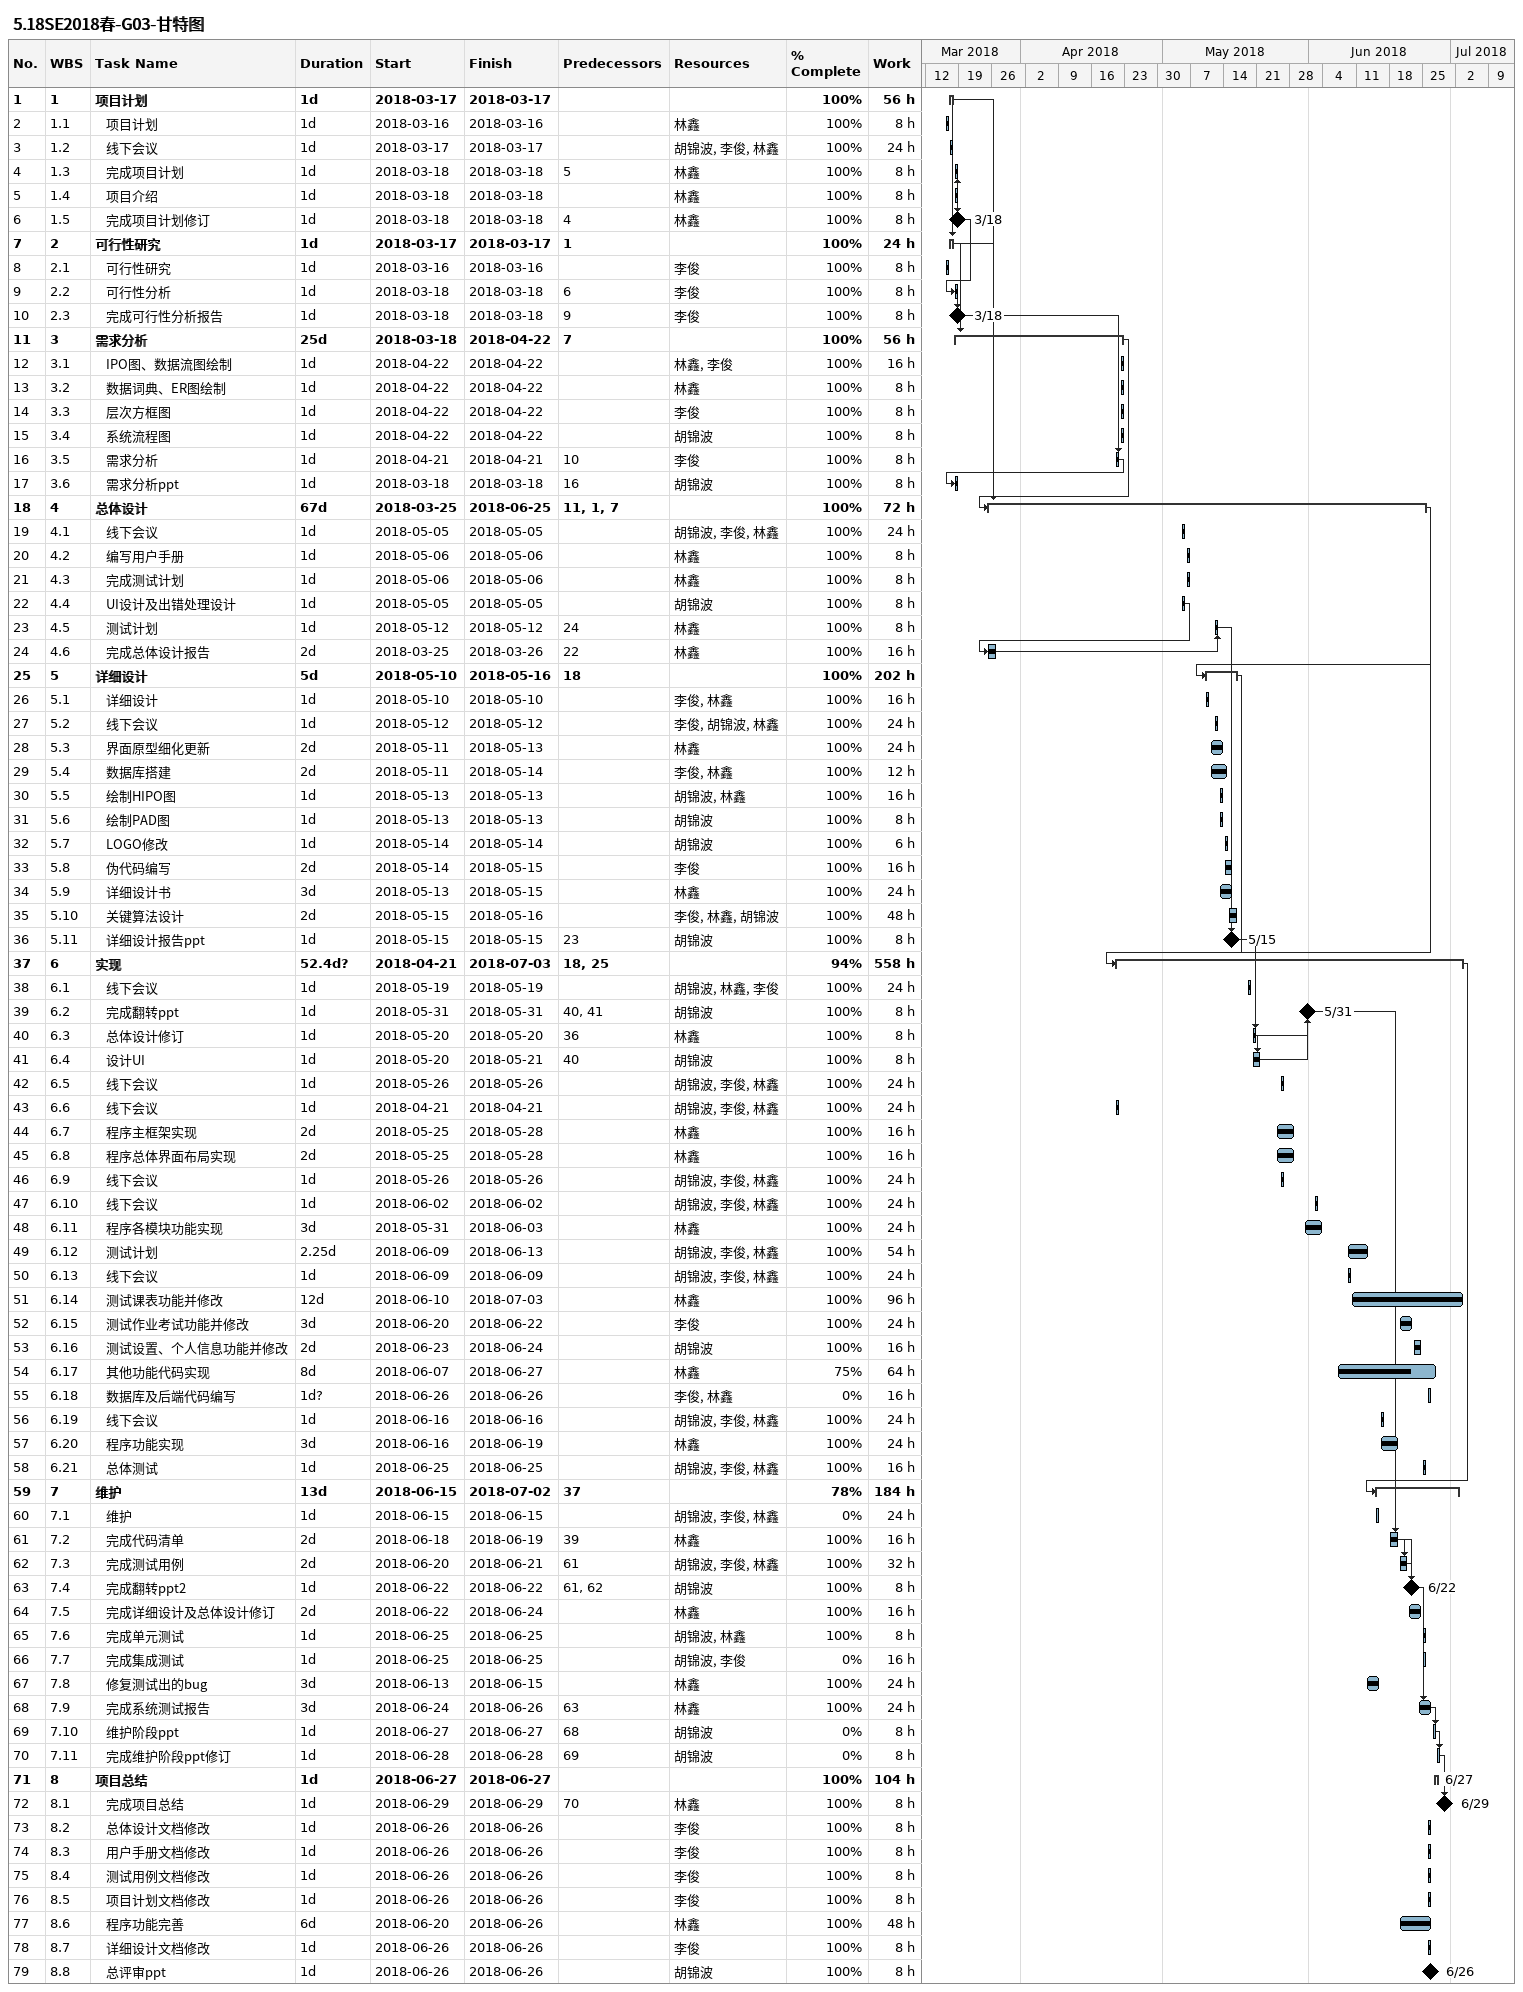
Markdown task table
5.18SE2018春-G03-甘特图

| ID | WBS | Task | Duration | Start | Finish | Predecessors | Resources | % complete | Work (h) |
|---|---|---|---|---|---|---|---|---|---|
| 1 | 1 | **项目计划** | 1d | 2018-03-17 | 2018-03-17 |  |  | 100 | 56 |
| 2 | 1.1 | 项目计划 | 1d | 2018-03-16 | 2018-03-16 |  | 林鑫 | 100 | 8 |
| 3 | 1.2 | 线下会议 | 1d | 2018-03-17 | 2018-03-17 |  | 胡锦波, 李俊, 林鑫 | 100 | 24 |
| 4 | 1.3 | 完成项目计划 | 1d | 2018-03-18 | 2018-03-18 | 5 | 林鑫 | 100 | 8 |
| 5 | 1.4 | 项目介绍 | 1d | 2018-03-18 | 2018-03-18 |  | 林鑫 | 100 | 8 |
| 6 | 1.5 | 完成项目计划修订 | 1d | 2018-03-18 | 2018-03-18 | 4 | 林鑫 | 100 | 8 |
| 7 | 2 | **可行性研究** | 1d | 2018-03-17 | 2018-03-17 | 1 |  | 100 | 24 |
| 8 | 2.1 | 可行性研究 | 1d | 2018-03-16 | 2018-03-16 |  | 李俊 | 100 | 8 |
| 9 | 2.2 | 可行性分析 | 1d | 2018-03-18 | 2018-03-18 | 6 | 李俊 | 100 | 8 |
| 10 | 2.3 | 完成可行性分析报告 | 1d | 2018-03-18 | 2018-03-18 | 9 | 李俊 | 100 | 8 |
| 11 | 3 | **需求分析** | 25d | 2018-03-18 | 2018-04-22 | 7 |  | 100 | 56 |
| 12 | 3.1 | IPO图、数据流图绘制 | 1d | 2018-04-22 | 2018-04-22 |  | 林鑫, 李俊 | 100 | 16 |
| 13 | 3.2 | 数据词典、ER图绘制 | 1d | 2018-04-22 | 2018-04-22 |  | 林鑫 | 100 | 8 |
| 14 | 3.3 | 层次方框图 | 1d | 2018-04-22 | 2018-04-22 |  | 李俊 | 100 | 8 |
| 15 | 3.4 | 系统流程图 | 1d | 2018-04-22 | 2018-04-22 |  | 胡锦波 | 100 | 8 |
| 16 | 3.5 | 需求分析 | 1d | 2018-04-21 | 2018-04-21 | 10 | 李俊 | 100 | 8 |
| 17 | 3.6 | 需求分析ppt | 1d | 2018-03-18 | 2018-03-18 | 16 | 胡锦波 | 100 | 8 |
| 18 | 4 | **总体设计** | 67d | 2018-03-25 | 2018-06-25 | 11, 1, 7 |  | 100 | 72 |
| 19 | 4.1 | 线下会议 | 1d | 2018-05-05 | 2018-05-05 |  | 胡锦波, 李俊, 林鑫 | 100 | 24 |
| 20 | 4.2 | 编写用户手册 | 1d | 2018-05-06 | 2018-05-06 |  | 林鑫 | 100 | 8 |
| 21 | 4.3 | 完成测试计划 | 1d | 2018-05-06 | 2018-05-06 |  | 林鑫 | 100 | 8 |
| 22 | 4.4 | UI设计及出错处理设计 | 1d | 2018-05-05 | 2018-05-05 |  | 胡锦波 | 100 | 8 |
| 23 | 4.5 | 测试计划 | 1d | 2018-05-12 | 2018-05-12 | 24 | 林鑫 | 100 | 8 |
| 24 | 4.6 | 完成总体设计报告 | 2d | 2018-03-25 | 2018-03-26 | 22 | 林鑫 | 100 | 16 |
| 25 | 5 | **详细设计** | 5d | 2018-05-10 | 2018-05-16 | 18 |  | 100 | 202 |
| 26 | 5.1 | 详细设计 | 1d | 2018-05-10 | 2018-05-10 |  | 李俊, 林鑫 | 100 | 16 |
| 27 | 5.2 | 线下会议 | 1d | 2018-05-12 | 2018-05-12 |  | 李俊, 胡锦波, 林鑫 | 100 | 24 |
| 28 | 5.3 | 界面原型细化更新 | 2d | 2018-05-11 | 2018-05-13 |  | 林鑫 | 100 | 24 |
| 29 | 5.4 | 数据库搭建 | 2d | 2018-05-11 | 2018-05-14 |  | 李俊, 林鑫 | 100 | 12 |
| 30 | 5.5 | 绘制HIPO图 | 1d | 2018-05-13 | 2018-05-13 |  | 胡锦波, 林鑫 | 100 | 16 |
| 31 | 5.6 | 绘制PAD图 | 1d | 2018-05-13 | 2018-05-13 |  | 胡锦波 | 100 | 8 |
| 32 | 5.7 | LOGO修改 | 1d | 2018-05-14 | 2018-05-14 |  | 胡锦波 | 100 | 6 |
| 33 | 5.8 | 伪代码编写 | 2d | 2018-05-14 | 2018-05-15 |  | 李俊 | 100 | 16 |
| 34 | 5.9 | 详细设计书 | 3d | 2018-05-13 | 2018-05-15 |  | 林鑫 | 100 | 24 |
| 35 | 5.10 | 关键算法设计 | 2d | 2018-05-15 | 2018-05-16 |  | 李俊, 林鑫, 胡锦波 | 100 | 48 |
| 36 | 5.11 | 详细设计报告ppt | 1d | 2018-05-15 | 2018-05-15 | 23 | 胡锦波 | 100 | 8 |
| 37 | 6 | **实现** | 52.4d? | 2018-04-21 | 2018-07-03 | 18, 25 |  | 94 | 558 |
| 38 | 6.1 | 线下会议 | 1d | 2018-05-19 | 2018-05-19 |  | 胡锦波, 林鑫, 李俊 | 100 | 24 |
| 39 | 6.2 | 完成翻转ppt | 1d | 2018-05-31 | 2018-05-31 | 40, 41 | 胡锦波 | 100 | 8 |
| 40 | 6.3 | 总体设计修订 | 1d | 2018-05-20 | 2018-05-20 | 36 | 林鑫 | 100 | 8 |
| 41 | 6.4 | 设计UI | 1d | 2018-05-20 | 2018-05-21 | 40 | 胡锦波 | 100 | 8 |
| 42 | 6.5 | 线下会议 | 1d | 2018-05-26 | 2018-05-26 |  | 胡锦波, 李俊, 林鑫 | 100 | 24 |
| 43 | 6.6 | 线下会议 | 1d | 2018-04-21 | 2018-04-21 |  | 胡锦波, 李俊, 林鑫 | 100 | 24 |
| 44 | 6.7 | 程序主框架实现 | 2d | 2018-05-25 | 2018-05-28 |  | 林鑫 | 100 | 16 |
| 45 | 6.8 | 程序总体界面布局实现 | 2d | 2018-05-25 | 2018-05-28 |  | 林鑫 | 100 | 16 |
| 46 | 6.9 | 线下会议 | 1d | 2018-05-26 | 2018-05-26 |  | 胡锦波, 李俊, 林鑫 | 100 | 24 |
| 47 | 6.10 | 线下会议 | 1d | 2018-06-02 | 2018-06-02 |  | 胡锦波, 李俊, 林鑫 | 100 | 24 |
| 48 | 6.11 | 程序各模块功能实现 | 3d | 2018-05-31 | 2018-06-03 |  | 林鑫 | 100 | 24 |
| 49 | 6.12 | 测试计划 | 2.25d | 2018-06-09 | 2018-06-13 |  | 胡锦波, 李俊, 林鑫 | 100 | 54 |
| 50 | 6.13 | 线下会议 | 1d | 2018-06-09 | 2018-06-09 |  | 胡锦波, 李俊, 林鑫 | 100 | 24 |
| 51 | 6.14 | 测试课表功能并修改 | 12d | 2018-06-10 | 2018-07-03 |  | 林鑫 | 100 | 96 |
| 52 | 6.15 | 测试作业考试功能并修改 | 3d | 2018-06-20 | 2018-06-22 |  | 李俊 | 100 | 24 |
| 53 | 6.16 | 测试设置、个人信息功能并修改 | 2d | 2018-06-23 | 2018-06-24 |  | 胡锦波 | 100 | 16 |
| 54 | 6.17 | 其他功能代码实现 | 8d | 2018-06-07 | 2018-06-27 |  | 林鑫 | 75 | 64 |
| 55 | 6.18 | 数据库及后端代码编写 | 1d? | 2018-06-26 | 2018-06-26 |  | 李俊, 林鑫 | 0 | 16 |
| 56 | 6.19 | 线下会议 | 1d | 2018-06-16 | 2018-06-16 |  | 胡锦波, 李俊, 林鑫 | 100 | 24 |
| 57 | 6.20 | 程序功能实现 | 3d | 2018-06-16 | 2018-06-19 |  | 林鑫 | 100 | 24 |
| 58 | 6.21 | 总体测试 | 1d | 2018-06-25 | 2018-06-25 |  | 胡锦波, 李俊, 林鑫 | 100 | 16 |
| 59 | 7 | **维护** | 13d | 2018-06-15 | 2018-07-02 | 37 |  | 78 | 184 |
| 60 | 7.1 | 维护 | 1d | 2018-06-15 | 2018-06-15 |  | 胡锦波, 李俊, 林鑫 | 0 | 24 |
| 61 | 7.2 | 完成代码清单 | 2d | 2018-06-18 | 2018-06-19 | 39 | 林鑫 | 100 | 16 |
| 62 | 7.3 | 完成测试用例 | 2d | 2018-06-20 | 2018-06-21 | 61 | 胡锦波, 李俊, 林鑫 | 100 | 32 |
| 63 | 7.4 | 完成翻转ppt2 | 1d | 2018-06-22 | 2018-06-22 | 61, 62 | 胡锦波 | 100 | 8 |
| 64 | 7.5 | 完成详细设计及总体设计修订 | 2d | 2018-06-22 | 2018-06-24 |  | 林鑫 | 100 | 16 |
| 65 | 7.6 | 完成单元测试 | 1d | 2018-06-25 | 2018-06-25 |  | 胡锦波, 林鑫 | 100 | 8 |
| 66 | 7.7 | 完成集成测试 | 1d | 2018-06-25 | 2018-06-25 |  | 胡锦波, 李俊 | 0 | 16 |
| 67 | 7.8 | 修复测试出的bug | 3d | 2018-06-13 | 2018-06-15 |  | 林鑫 | 100 | 24 |
| 68 | 7.9 | 完成系统测试报告 | 3d | 2018-06-24 | 2018-06-26 | 63 | 林鑫 | 100 | 24 |
| 69 | 7.10 | 维护阶段ppt | 1d | 2018-06-27 | 2018-06-27 | 68 | 胡锦波 | 0 | 8 |
| 70 | 7.11 | 完成维护阶段ppt修订 | 1d | 2018-06-28 | 2018-06-28 | 69 | 胡锦波 | 0 | 8 |
| 71 | 8 | **项目总结** | 1d | 2018-06-27 | 2018-06-27 |  |  | 100 | 104 |
| 72 | 8.1 | 完成项目总结 | 1d | 2018-06-29 | 2018-06-29 | 70 | 林鑫 | 100 | 8 |
| 73 | 8.2 | 总体设计文档修改 | 1d | 2018-06-26 | 2018-06-26 |  | 李俊 | 100 | 8 |
| 74 | 8.3 | 用户手册文档修改 | 1d | 2018-06-26 | 2018-06-26 |  | 李俊 | 100 | 8 |
| 75 | 8.4 | 测试用例文档修改 | 1d | 2018-06-26 | 2018-06-26 |  | 李俊 | 100 | 8 |
| 76 | 8.5 | 项目计划文档修改 | 1d | 2018-06-26 | 2018-06-26 |  | 李俊 | 100 | 8 |
| 77 | 8.6 | 程序功能完善 | 6d | 2018-06-20 | 2018-06-26 |  | 林鑫 | 100 | 48 |
| 78 | 8.7 | 详细设计文档修改 | 1d | 2018-06-26 | 2018-06-26 |  | 李俊 | 100 | 8 |
| 79 | 8.8 | 总评审ppt | 1d | 2018-06-26 | 2018-06-26 |  | 胡锦波 | 100 | 8 |
